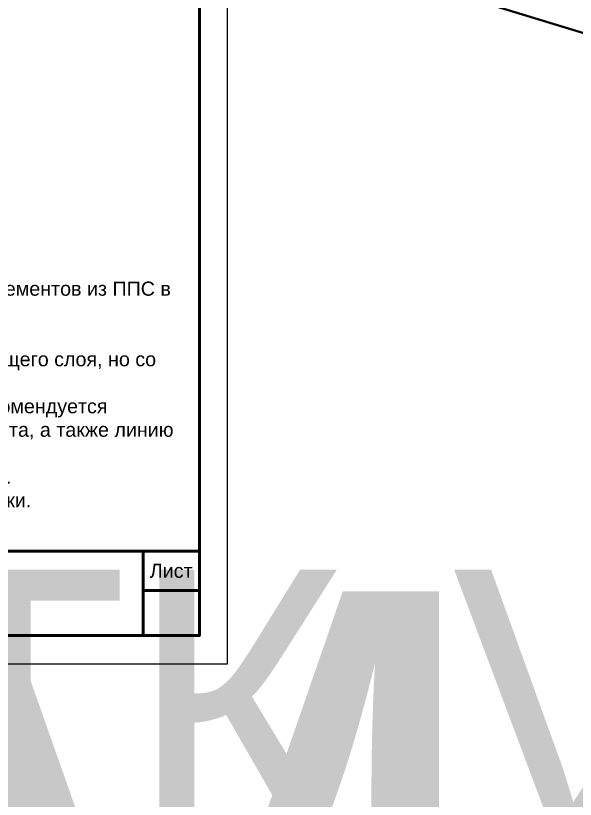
# Model space of a CAD drawing. Header units: millimetres. Extents: x -354900 to 8840672, y 0 to 292181.
# Drawn here: x 135.4 to 383.7, y 140212.9 to 140560.2 of the extents above; entities that cross this region are included whole.
import ezdxf
from ezdxf.enums import TextEntityAlignment as Align

# ---------------------------------------------------------------- set-up
doc = ezdxf.new("R2018")
doc.units = ezdxf.units.MM
doc.header["$MEASUREMENT"] = 0
doc.layers.get('0').update_dxf_attribs({"color": 250, "lineweight": 9})
for name, color, linetype, lineweight in [('SG_Аннотации', 7, 'Continuous', 5), ('SG_Форма', 7, 'Continuous', 40), ('АР_Размеры', 175, 'Continuous', 9)]:
    doc.layers.add(name, color=color, linetype=linetype, lineweight=lineweight)
doc.layers.add('SG_Непечатный', color=8, linetype='Continuous', lineweight=0, plot=False)
doc.styles.add('SG_Arial_2.5', font='arial.ttf', dxfattribs={"height": 2.5})
doc.styles.get("Standard").update_dxf_attribs({"font": 'isocpeur.ttf'})

# ---------------------------------------------------------------- blocks, each defined once
blk = doc.blocks.new('*U669')
at = {"color": 0, "linetype": 'ByBlock', "lineweight": -2}
for points in [[(20, 5), (205, 5), (205, 292), (20, 292)], [(20, 20), (20, 5), (205, 5), (205, 20)]]:
    blk.add_lwpolyline(points, close=True, dxfattribs=at)
for points in [[(195, 20), (195, 5)], [(195, 13), (205, 13)]]:
    blk.add_lwpolyline(points, dxfattribs=at)
at = {"layer": 'SG_Непечатный'}
blk.add_lwpolyline([(0, 0), (210, 0), (210, 297), (0, 297)], close=True, dxfattribs=at)
at = {"color": 0, "linetype": 'ByBlock', "lineweight": -2, "style": 'SG_Arial_2.5'}
blk.add_text('Лист', height=2.5, dxfattribs=at).set_placement((200, 16.5), align=Align.MIDDLE_CENTER)
for tag, p in [('НОМЕР', (200, 288.5)), ('ЛИСТ_3', (200, 9))]:
    blk.add_attdef(tag, text='', height=2.5, dxfattribs=at).set_placement(p, align=Align.MIDDLE_CENTER)
at = {"color": 0, "linetype": 'ByBlock', "lineweight": -2, "flags": 104}
for tag, p in [('НАИМЕНОВАНИЕ_4', (139.96, 12.83)), ('КОМПАНИЯ_3', (52.45, 12.83))]:
    blk.add_attdef(tag, text='', height=2.5, dxfattribs=at).set_placement(p, align=Align.MIDDLE_CENTER)

msp = doc.modelspace()

# ---------------------------------------------------------------- block references
at = {"layer": 'SG_Форма'}
ref = msp.add_blockref('*U669', (-295.6, 140272.92), dxfattribs=dict(at, xscale=2.5, yscale=2.5, zscale=2.5))
lines = msp.add_mtext('Монтаж декоративных элементов (ДЭ) в СФТК.', dxfattribs={"layer": '0', "color": 0, "linetype": 'ByBlock', "lineweight": -2, "insert": (54.97, 140305.03), "char_height": 267.1487, "attachment_point": 1})
ref.add_attrib('НАИМЕНОВАНИЕ_4', '', (54.97, 140305.03), dxfattribs={"flags": 104}).embed_mtext(lines)
lines = msp.add_mtext('СФТК VETONIT THERM MIN / VETONIT THERM MIN PRO \\PVETONIT THERM COMBI', dxfattribs={"layer": '0', "color": 0, "linetype": 'ByBlock', "lineweight": -2, "insert": (-164.53, 140314.69), "char_height": 125, "attachment_point": 1})
ref.add_attrib('КОМПАНИЯ_3', '', (-164.53, 140314.69), dxfattribs={"flags": 104}).embed_mtext(lines)

# ---------------------------------------------------------------- next in the draw order: linework, layer by layer
at = {"layer": 'АР_Размеры', "color": 1, "lineweight": 30, "ltscale": 100}
msp.add_line((-1158.1, 141030.4), (1274.81, 140277.92), dxfattribs=at)

# ---------------------------------------------------------------- next in the draw order: texts
at = {"layer": 'SG_Аннотации', "insert": (-228.1, 140340.42), "char_height": 6.25, "width": 442.3404, "attachment_point": 7, "style": 'SG_Arial_2.5'}
msp.add_mtext('{\\fArial|b1|i0|c204|p34;\\LПримечания \\P\\pxi-2,l2,t2;}1.^IДля зданий I-IV степеней огнестойкости разрешено применение декоративных элементов из ППС в установленном порядке по п.1.6 СП 112.13330.2011.\\P2.^IДля зданий V степени огнестойкости - без ограничений.\\P3.^IУстановка полиуретановых ДЭ может выполняться без создания на них армирующего слоя, но со сплошной герметизацией примыканий полиуретановым герметиком.\\P4.^IПри выносе декоративного элемента более 50 мм, его верхнюю поверхность рекомендуется защитить при помощи отлива. Верхнюю и торцевую поверхности декоративного элемента, а также линию фасада на 100 мм рекомендуется покрыть гидрофобизатором.\\P5.^IУстройство декоративных элементов из МВП выполняется аналогичным образом.\\P\\pi-3,l4,t4;*^IГидроизоляция наносится в один слой перед нанесением декоративной штукатурки.', dxfattribs=at)

doc.saveas('drawing.dxf')
